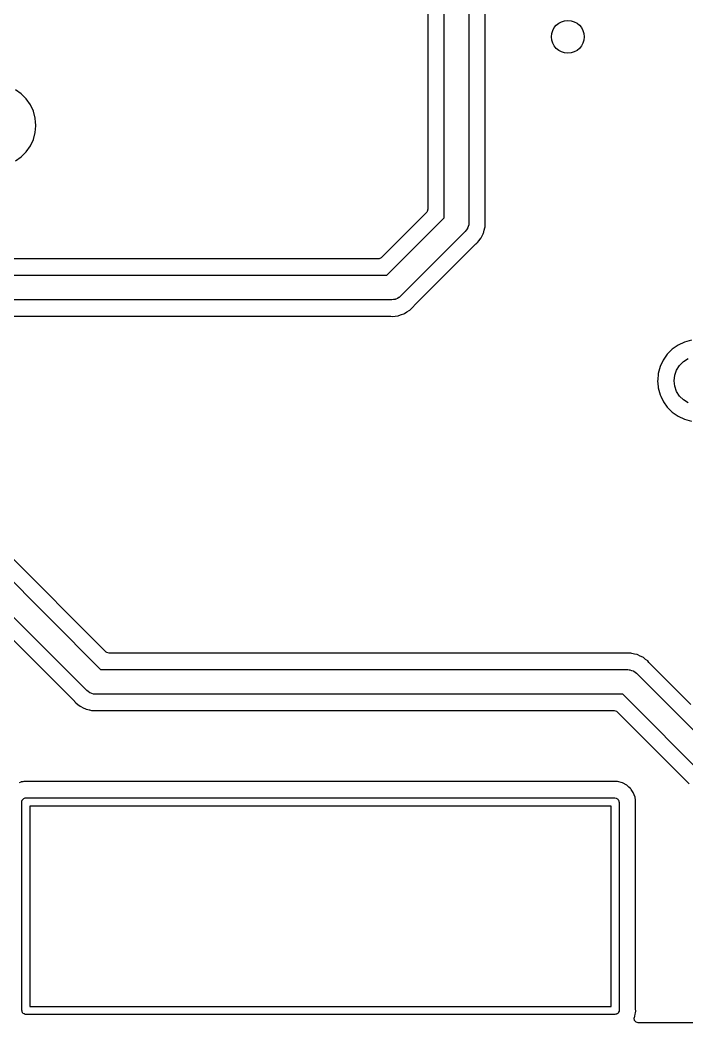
# Model space of a CAD drawing. Extents: x 4.71 to 7.86, y -5.32 to -1.9.
# Drawn here: x 5.928 to 6.731, y -5.316 to -4.109 of the extents above; entities that cross this region are included whole.
import ezdxf

# ---------------------------------------------------------------- set-up
doc = ezdxf.new("R2010")
doc.units = 0
doc.header["$MEASUREMENT"] = 0
doc.layers.add('BLACK', color=7, linetype='CONTINUOUS')

msp = doc.modelspace()

# ---------------------------------------------------------------- linework, layer by layer
at = {"layer": 'BLACK', "linetype": 'CONTINUOUS'}
for p, q in [((6.41896, -3.87045), (6.41896, -4.33663)), ((6.43866, -4.34682), (6.43866, -3.86671)), ((6.46819, -3.87283), (6.46819, -4.35293)), ((6.4879, -4.34919), (6.4879, -3.93688)), ((5.92929, -4.19775), (5.92223, -4.19281)), ((5.9324, -4.20087), (5.92929, -4.19775)), ((5.93538, -4.20384), (5.9324, -4.20087)), ((5.94032, -4.2109), (5.93538, -4.20384)), ((5.94396, -4.21871), (5.94032, -4.2109)), ((5.94032, -4.2109), (5.94032, -4.2109)), ((5.94032, -4.2109), (5.94032, -4.2109)), ((5.94619, -4.22703), (5.94396, -4.21871)), ((5.94662, -4.23188), (5.94619, -4.22703)), ((5.94694, -4.23561), (5.94662, -4.23188)), ((5.94396, -4.25251), (5.94619, -4.24419)), ((5.94619, -4.24419), (5.9469, -4.23609)), ((5.9469, -4.23609), (5.94694, -4.23561)), ((5.94694, -4.23561), (5.94694, -4.23561)), ((5.94032, -4.26032), (5.94396, -4.25251)), ((5.92929, -4.27347), (5.93538, -4.26738)), ((5.93538, -4.26738), (5.94032, -4.26032)), ((5.92223, -4.27841), (5.92929, -4.27347)), ((6.41753, -4.34009), (6.36263, -4.39499)), ((6.41818, -4.33927), (6.41753, -4.34009)), ((6.41896, -4.33663), (6.41818, -4.33927)), ((6.36936, -4.41612), (6.43866, -4.34682)), ((6.46799, -4.35536), (6.4673, -4.35738)), ((6.46803, -4.35494), (6.46799, -4.35536)), ((6.46808, -4.35476), (6.46803, -4.35494)), ((6.46819, -4.35293), (6.46807, -4.35445)), ((6.46807, -4.35445), (6.46808, -4.35476)), ((6.48798, -4.35011), (6.4879, -4.34919)), ((6.4879, -4.3534), (6.48799, -4.35012)), ((6.4879, -4.35668), (6.4879, -4.3534)), ((6.48799, -4.35012), (6.48798, -4.35011)), ((6.46387, -4.36337), (6.38591, -4.44133)), ((6.4651, -4.36164), (6.46387, -4.36337)), ((6.46641, -4.35996), (6.4651, -4.36164)), ((6.46651, -4.35967), (6.46641, -4.35996)), ((6.46669, -4.35942), (6.46651, -4.35967)), ((6.4673, -4.35738), (6.46669, -4.35942)), ((6.4838, -4.36938), (6.48451, -4.36783)), ((6.48451, -4.36783), (6.4853, -4.36625)), ((6.4853, -4.36625), (6.48597, -4.36489)), ((6.48597, -4.36488), (6.48628, -4.36401)), ((6.48597, -4.36489), (6.48597, -4.36488)), ((6.48628, -4.36401), (6.48682, -4.36157)), ((6.48628, -4.36401), (6.48628, -4.36401)), ((6.48682, -4.36157), (6.48699, -4.3608)), ((6.48699, -4.3608), (6.48712, -4.36027)), ((6.48712, -4.36027), (6.48778, -4.35762)), ((6.48778, -4.35761), (6.48789, -4.35669)), ((6.48778, -4.35762), (6.48778, -4.35761)), ((6.48789, -4.35669), (6.4879, -4.35668)), ((6.40249, -4.45261), (6.47674, -4.37837)), ((6.47674, -4.37837), (6.47689, -4.37823)), ((6.47689, -4.37823), (6.4786, -4.37678)), ((6.4786, -4.37678), (6.48059, -4.37417)), ((6.48059, -4.37417), (6.48264, -4.37161)), ((6.48264, -4.3716), (6.48313, -4.37082)), ((6.48264, -4.37161), (6.48264, -4.3716)), ((6.48313, -4.37082), (6.48314, -4.37081)), ((6.48314, -4.37081), (6.4838, -4.36938)), ((6.35918, -4.39642), (5.87147, -4.39642)), ((6.36021, -4.39631), (6.35918, -4.39642)), ((6.36263, -4.39499), (6.36021, -4.39631)), ((5.54654, -4.41217), (6.0249, -4.89053)), ((5.85904, -4.41612), (6.36936, -4.41612)), ((6.00834, -4.91574), (5.52133, -4.42873)), ((5.51005, -4.44531), (5.99335, -4.92861)), ((6.37548, -4.44565), (5.85693, -4.44565)), ((6.37757, -4.4453), (6.37548, -4.44565)), ((6.37969, -4.44504), (6.37757, -4.4453)), ((6.37996, -4.4449), (6.37969, -4.44504)), ((6.38027, -4.44485), (6.37996, -4.4449)), ((6.38214, -4.44384), (6.38027, -4.44485)), ((6.38405, -4.4429), (6.38214, -4.44384)), ((6.38438, -4.44263), (6.38405, -4.4429)), ((6.38454, -4.44254), (6.38438, -4.44263)), ((6.38475, -4.44231), (6.38454, -4.44254)), ((6.38591, -4.44133), (6.38475, -4.44231)), ((6.38384, -4.46453), (6.38692, -4.4634)), ((6.38692, -4.4634), (6.39003, -4.46235)), ((6.39003, -4.46235), (6.39004, -4.46235)), ((6.39004, -4.46235), (6.39087, -4.46195)), ((6.39087, -4.46195), (6.39088, -4.46195)), ((6.39088, -4.46195), (6.39365, -4.46018)), ((6.39365, -4.46018), (6.39646, -4.45849)), ((6.39646, -4.45848), (6.39719, -4.45791)), ((6.39646, -4.45849), (6.39646, -4.45848)), ((6.39719, -4.45791), (6.39719, -4.45791)), ((6.39719, -4.45791), (6.3972, -4.45791)), ((6.3972, -4.45791), (6.39836, -4.45675)), ((6.39836, -4.45675), (6.39952, -4.45559)), ((6.39952, -4.45559), (6.40181, -4.45342)), ((6.40181, -4.45342), (6.4019, -4.45333)), ((6.4019, -4.45333), (6.40249, -4.45261)), ((6.4019, -4.45333), (6.4019, -4.45333)), ((5.86811, -4.46536), (6.37398, -4.46536)), ((6.37398, -4.46536), (6.37417, -4.46536)), ((6.37417, -4.46536), (6.37641, -4.46555)), ((6.37641, -4.46555), (6.37967, -4.4651)), ((6.37641, -4.46555), (6.37641, -4.46555)), ((6.37641, -4.46555), (6.37641, -4.46555)), ((6.37967, -4.4651), (6.38293, -4.46475)), ((6.38293, -4.46475), (6.38294, -4.46475)), ((6.38294, -4.46475), (6.38384, -4.46453)), ((6.38384, -4.46453), (6.38384, -4.46453)), ((6.72017, -4.50011), (6.71312, -4.50506)), ((6.72798, -4.49647), (6.72017, -4.50011)), ((6.72017, -4.50011), (6.72017, -4.50011)), ((6.7363, -4.49424), (6.72798, -4.49647)), ((6.72798, -4.49647), (6.72798, -4.49647)), ((6.70702, -4.51115), (6.70208, -4.5182)), ((6.71312, -4.50506), (6.70702, -4.51115)), ((6.70208, -4.5182), (6.69844, -4.52601)), ((6.70208, -4.5182), (6.70208, -4.5182)), ((6.71828, -4.5301), (6.7218, -4.5245)), ((6.7218, -4.5245), (6.72647, -4.51983)), ((6.72647, -4.51983), (6.73207, -4.51631)), ((6.69621, -4.53433), (6.69552, -4.54221)), ((6.69844, -4.52601), (6.69621, -4.53433)), ((6.69621, -4.53433), (6.69621, -4.53433)), ((6.69844, -4.52601), (6.69844, -4.52601)), ((6.71535, -4.54291), (6.71609, -4.53634)), ((6.71609, -4.53634), (6.71828, -4.5301)), ((6.69552, -4.54221), (6.69546, -4.54291)), ((6.69546, -4.54291), (6.69611, -4.55037)), ((6.71609, -4.54948), (6.71535, -4.54291)), ((6.69611, -4.55037), (6.69621, -4.5515)), ((6.69621, -4.5515), (6.69621, -4.5515)), ((6.69621, -4.5515), (6.69844, -4.55982)), ((6.69844, -4.55982), (6.69844, -4.55982)), ((6.69844, -4.55982), (6.69844, -4.55982)), ((6.69844, -4.55982), (6.6993, -4.56166)), ((6.71828, -4.55572), (6.71609, -4.54948)), ((6.7218, -4.56132), (6.71828, -4.55572)), ((6.6993, -4.56166), (6.70208, -4.56762)), ((6.70208, -4.56762), (6.70262, -4.5684)), ((6.70262, -4.5684), (6.70702, -4.57468)), ((6.72647, -4.566), (6.7218, -4.56132)), ((6.73207, -4.56952), (6.72647, -4.566)), ((6.70702, -4.57468), (6.71312, -4.58077)), ((6.71312, -4.58077), (6.72017, -4.58571)), ((6.72017, -4.58571), (6.72798, -4.58935)), ((6.72798, -4.58935), (6.7363, -4.59158)), ((6.03163, -4.8694), (5.9116, -4.74937)), ((6.03244, -4.87005), (6.03163, -4.8694)), ((6.03508, -4.87083), (6.03244, -4.87005)), ((6.65589, -4.87083), (6.03508, -4.87083)), ((6.65681, -4.87074), (6.65589, -4.87083)), ((6.65682, -4.87074), (6.65681, -4.87074)), ((6.6601, -4.87083), (6.65682, -4.87074)), ((6.65682, -4.87074), (6.65682, -4.87074)), ((6.66338, -4.87083), (6.6601, -4.87083)), ((6.66339, -4.87083), (6.66338, -4.87083)), ((6.66338, -4.87083), (6.66338, -4.87083)), ((6.66338, -4.87083), (6.66338, -4.87083)), ((6.66338, -4.87083), (6.66338, -4.87083)), ((6.66431, -4.87094), (6.66339, -4.87083)), ((6.66432, -4.87094), (6.66431, -4.87094)), ((6.6675, -4.87173), (6.66432, -4.87094)), ((6.67071, -4.87244), (6.6675, -4.87173)), ((6.67158, -4.87275), (6.67071, -4.87244)), ((6.67071, -4.87244), (6.67071, -4.87244)), ((6.67071, -4.87244), (6.67071, -4.87244)), ((6.67159, -4.87275), (6.67158, -4.87275)), ((6.67453, -4.87421), (6.67159, -4.87275)), ((6.67159, -4.87275), (6.67159, -4.87275)), ((6.67159, -4.87275), (6.67159, -4.87275)), ((6.67751, -4.87559), (6.67453, -4.87421)), ((6.67453, -4.87421), (6.67453, -4.87421)), ((6.67752, -4.87559), (6.67751, -4.87559)), ((6.67751, -4.87559), (6.67751, -4.87559)), ((6.6783, -4.87608), (6.67752, -4.87559)), ((6.67831, -4.87608), (6.6783, -4.87608)), ((6.68087, -4.87814), (6.67831, -4.87608)), ((6.67831, -4.87608), (6.67831, -4.87608)), ((6.68348, -4.88013), (6.68087, -4.87814)), ((6.68493, -4.88184), (6.68348, -4.88013)), ((6.68507, -4.88198), (6.68493, -4.88184)), ((6.73538, -4.93229), (6.68507, -4.88198)), ((6.0249, -4.89053), (6.65964, -4.89053)), ((6.65964, -4.89053), (6.66116, -4.89066)), ((6.66116, -4.89066), (6.66146, -4.89065)), ((6.66146, -4.89065), (6.66164, -4.8907)), ((6.66164, -4.8907), (6.66207, -4.89073)), ((6.66207, -4.89073), (6.66408, -4.89143)), ((6.66408, -4.89143), (6.66612, -4.89203)), ((6.66612, -4.89203), (6.66637, -4.89221)), ((6.66637, -4.89221), (6.66666, -4.89231)), ((6.66666, -4.89231), (6.66834, -4.89362)), ((6.66834, -4.89362), (6.67008, -4.89486)), ((6.67008, -4.89486), (6.77658, -5.00136)), ((6.01007, -4.91697), (6.00834, -4.91574)), ((6.01176, -4.91828), (6.01007, -4.91697)), ((6.01205, -4.91838), (6.01176, -4.91828)), ((6.0123, -4.91856), (6.01205, -4.91838)), ((6.01434, -4.91917), (6.0123, -4.91856)), ((6.01635, -4.91986), (6.01434, -4.91917)), ((6.01678, -4.91989), (6.01635, -4.91986)), ((6.01696, -4.91995), (6.01678, -4.91989)), ((6.01726, -4.91993), (6.01696, -4.91995)), ((6.01878, -4.92006), (6.01726, -4.91993)), ((6.65352, -4.92006), (6.01878, -4.92006)), ((6.7557, -5.02224), (6.65352, -4.92006)), ((5.99335, -4.92861), (5.99348, -4.92875)), ((5.99348, -4.92875), (5.99494, -4.93047)), ((5.99494, -4.93047), (5.99494, -4.93047)), ((5.99494, -4.93047), (5.99494, -4.93047)), ((5.99494, -4.93047), (5.99494, -4.93047)), ((5.99494, -4.93047), (5.99755, -4.93245)), ((5.99755, -4.93245), (5.99755, -4.93245)), ((5.99755, -4.93245), (6.00011, -4.93451)), ((6.00011, -4.93451), (6.00011, -4.93451)), ((6.00011, -4.93451), (6.00012, -4.93451)), ((6.00012, -4.93451), (6.0009, -4.935)), ((6.0009, -4.935), (6.00091, -4.93501)), ((6.00091, -4.93501), (6.00389, -4.93638)), ((6.00389, -4.93638), (6.00683, -4.93784)), ((6.00683, -4.93784), (6.00683, -4.93784)), ((6.00683, -4.93784), (6.0077, -4.93815)), ((6.0077, -4.93815), (6.00771, -4.93815)), ((6.00771, -4.93815), (6.00771, -4.93815)), ((6.00771, -4.93815), (6.00771, -4.93815)), ((6.00771, -4.93815), (6.00771, -4.93815)), ((6.00771, -4.93815), (6.01092, -4.93886)), ((6.01092, -4.93886), (6.01155, -4.93902)), ((6.01155, -4.93902), (6.0141, -4.93965)), ((6.0141, -4.93965), (6.01411, -4.93965)), ((6.01411, -4.93965), (6.01503, -4.93976)), ((6.01503, -4.93976), (6.01503, -4.93977)), ((6.01503, -4.93977), (6.01503, -4.93977)), ((6.01503, -4.93977), (6.01832, -4.93977)), ((6.01832, -4.93977), (6.0216, -4.93985)), ((6.0216, -4.93985), (6.02252, -4.93977)), ((6.0216, -4.93985), (6.0216, -4.93985)), ((6.02252, -4.93977), (6.64334, -4.93977)), ((6.64334, -4.93977), (6.64598, -4.94054)), ((6.64598, -4.94054), (6.64679, -4.94119)), ((6.64679, -4.94119), (6.7334, -5.0278)), ((5.92875, -5.02574), (5.92665, -5.02658)), ((5.92907, -5.0257), (5.92875, -5.02574)), ((5.92875, -5.02574), (5.92875, -5.02574)), ((5.92997, -5.0255), (5.92907, -5.0257)), ((5.93027, -5.0254), (5.92997, -5.0255)), ((5.93128, -5.02534), (5.93027, -5.0254)), ((5.93253, -5.02526), (5.93128, -5.02534)), ((5.93268, -5.02525), (5.93253, -5.02526)), ((5.93337, -5.02516), (5.93268, -5.02525)), ((5.93407, -5.02516), (5.93337, -5.02516)), ((5.93423, -5.02515), (5.93407, -5.02516)), ((5.93613, -5.02503), (5.93423, -5.02515)), ((5.93648, -5.02501), (5.93613, -5.02503)), ((5.9368, -5.02507), (5.93648, -5.02501)), ((5.93648, -5.02501), (5.93648, -5.02501)), ((5.93771, -5.02516), (5.9368, -5.02507)), ((6.64709, -5.02516), (5.93771, -5.02516)), ((6.65312, -5.02671), (6.64709, -5.02516)), ((6.64709, -5.02516), (6.64709, -5.02516)), ((6.65857, -5.0297), (6.65312, -5.02671)), ((6.65312, -5.02671), (6.65312, -5.02671)), ((6.66082, -5.03182), (6.65857, -5.0297)), ((6.65857, -5.0297), (6.65857, -5.0297)), ((6.66094, -5.03192), (6.66082, -5.03182)), ((6.66247, -5.03319), (6.66094, -5.03192)), ((6.6626, -5.03337), (6.66247, -5.03319)), ((6.66291, -5.03372), (6.6626, -5.03337)), ((6.66291, -5.03373), (6.66291, -5.03372)), ((6.6631, -5.03396), (6.66291, -5.03373)), ((6.66357, -5.0347), (6.6631, -5.03396)), ((6.66366, -5.03483), (6.66357, -5.0347)), ((6.66612, -5.03822), (6.66366, -5.03483)), ((6.66841, -5.04401), (6.66612, -5.03822)), ((5.93, -5.04978), (5.9302, -5.0484)), ((5.93, -5.30018), (5.93, -5.04978)), ((5.9302, -5.0484), (5.9304, -5.0481)), ((5.9304, -5.0481), (5.93045, -5.04774)), ((5.93045, -5.04774), (5.93113, -5.04695)), ((5.93113, -5.04695), (5.9317, -5.04607)), ((5.9317, -5.04607), (5.93203, -5.04592)), ((5.93203, -5.04592), (5.93226, -5.04564)), ((5.93226, -5.04564), (5.93327, -5.04535)), ((5.93327, -5.04535), (5.93422, -5.04491)), ((5.93422, -5.04491), (5.93458, -5.04496)), ((5.93458, -5.04496), (5.93492, -5.04486)), ((5.93492, -5.04486), (6.64398, -5.04486)), ((5.93985, -5.05471), (5.93985, -5.29565)), ((6.63945, -5.05471), (5.93985, -5.05471)), ((6.63945, -5.29565), (6.63945, -5.05471)), ((6.64398, -5.04486), (6.64537, -5.04506)), ((6.64537, -5.04506), (6.64634, -5.04569)), ((6.64634, -5.04569), (6.64642, -5.0457)), ((6.64642, -5.0457), (6.64658, -5.04584)), ((6.64658, -5.04584), (6.6477, -5.04656)), ((6.6477, -5.04656), (6.64789, -5.04698)), ((6.64789, -5.04698), (6.64851, -5.04752)), ((6.64851, -5.04752), (6.64929, -5.05018)), ((6.64929, -5.05018), (6.64929, -5.30018)), ((6.66887, -5.04765), (6.66841, -5.04401)), ((6.669, -5.04863), (6.66887, -5.04765)), ((6.669, -5.17065), (6.669, -5.04863)), ((6.669, -5.04863), (6.669, -5.04863)), ((6.669, -5.2989), (6.669, -5.17065)), ((5.93985, -5.29565), (6.63945, -5.29565)), ((5.93035, -5.30135), (5.93, -5.30018)), ((5.9306, -5.30254), (5.93035, -5.30135)), ((5.93075, -5.30274), (5.9306, -5.30254)), ((5.93078, -5.30284), (5.93075, -5.30274)), ((5.93092, -5.30295), (5.93078, -5.30284)), ((5.93144, -5.30366), (5.93092, -5.30295)), ((5.93184, -5.30405), (5.93144, -5.30366)), ((5.93277, -5.30456), (5.93184, -5.30405)), ((5.93288, -5.30466), (5.93277, -5.30456)), ((5.93295, -5.30467), (5.93288, -5.30466)), ((5.93393, -5.30529), (5.93295, -5.30467)), ((5.93418, -5.30533), (5.93393, -5.30529)), ((5.93427, -5.30538), (5.93418, -5.30533)), ((5.93445, -5.30537), (5.93427, -5.30538)), ((5.93532, -5.30549), (5.93445, -5.30537)), ((6.64398, -5.30549), (5.93532, -5.30549)), ((6.64515, -5.30515), (6.64398, -5.30549)), ((6.64634, -5.30489), (6.64515, -5.30515)), ((6.64654, -5.30474), (6.64634, -5.30489)), ((6.64664, -5.30471), (6.64654, -5.30474)), ((6.64676, -5.30458), (6.64664, -5.30471)), ((6.64746, -5.30405), (6.64676, -5.30458)), ((6.64785, -5.30366), (6.64746, -5.30405)), ((6.64836, -5.30272), (6.64785, -5.30366)), ((6.64846, -5.30262), (6.64836, -5.30272)), ((6.64847, -5.30254), (6.64846, -5.30262)), ((6.64909, -5.30157), (6.64847, -5.30254)), ((6.64913, -5.30132), (6.64909, -5.30157)), ((6.64918, -5.30122), (6.64913, -5.30132)), ((6.64929, -5.30018), (6.64917, -5.30105)), ((6.64917, -5.30105), (6.64918, -5.30122)), ((6.66745, -5.30932), (6.66765, -5.30855)), ((6.66765, -5.30855), (6.6679, -5.30783)), ((6.6679, -5.30783), (6.66821, -5.3071)), ((6.66821, -5.3071), (6.6685, -5.30529)), ((6.6685, -5.30529), (6.66854, -5.30507)), ((6.66854, -5.30507), (6.669, -5.30329)), ((6.66901, -5.29913), (6.669, -5.2989)), ((6.669, -5.3025), (6.66906, -5.30174)), ((6.669, -5.30329), (6.669, -5.3025)), ((6.66918, -5.30096), (6.66901, -5.29913)), ((6.66906, -5.30174), (6.66918, -5.30096)), ((6.6673, -5.31003), (6.6674, -5.30951)), ((6.66769, -5.31275), (6.6673, -5.31003)), ((6.6674, -5.30951), (6.66745, -5.30932)), ((6.66745, -5.30932), (6.66745, -5.30932)), ((6.66949, -5.31483), (6.66769, -5.31275)), ((6.67213, -5.3156), (6.66949, -5.31483)), ((7.85724, -5.3156), (6.67213, -5.3156))]:
    msp.add_line(p, q, dxfattribs=at)
at = {"layer": 'BLACK'}
msp.add_circle((6.5874, -4.12913), 0.01969, dxfattribs=at)

doc.saveas('drawing.dxf')
